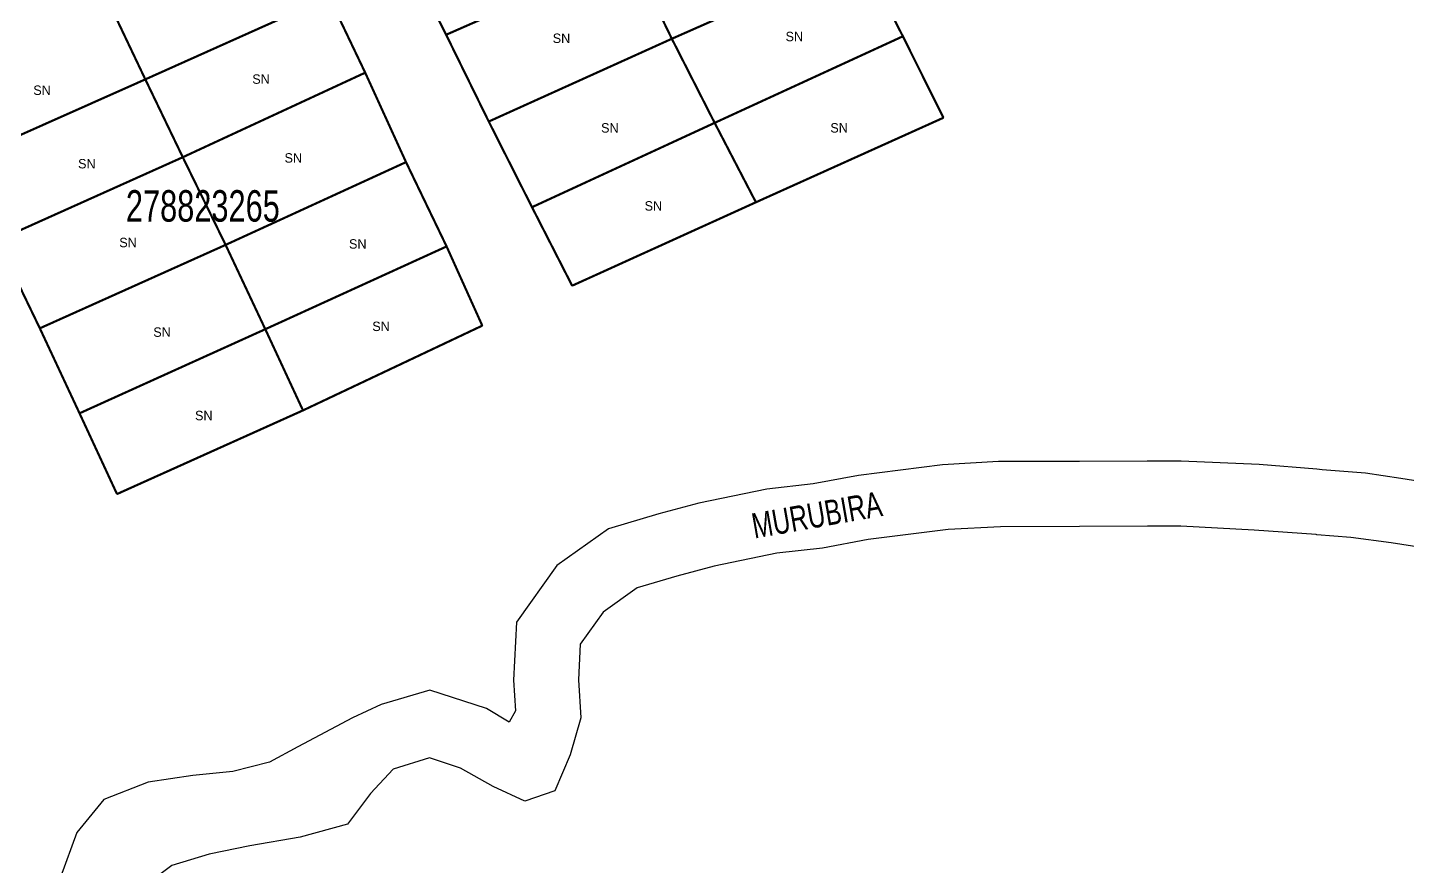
# Model space of a CAD drawing. Extents: x 205807 to 207855, y 4874692 to 4876446.
# Drawn here: x 206751.1 to 206970.5, y 4875277.3 to 4875410.6 of the extents above; entities that cross this region are included whole.
import ezdxf
from ezdxf.enums import TextEntityAlignment as Align

# ---------------------------------------------------------------- set-up
doc = ezdxf.new("R2010")
doc.units = 0
doc.header["$LTSCALE"] = 1.5
doc.header["$MEASUREMENT"] = 0
for name, color, linetype in [('CD_MALHA_LOTES', 7, 'CONTINUOUS'), ('CD_TXT_QUADRA', 7, 'CONTINUOUS'), ('HD-CURSO-PERENE', 170, 'CONTINUOUS'), ('HD-TXT-PERENE', 170, 'CONTINUOUS'), ('RU-QUADRA', 210, 'CONTINUOUS'), ('Th_NmrPort', 1, 'CONTINUOUS')]:
    doc.layers.add(name, color=color, linetype=linetype)
doc.styles.add('ARIAL', font='ARIAL.SHX')

msp = doc.modelspace()

# ---------------------------------------------------------------- linework, layer by layer
at = {"layer": 'CD_MALHA_LOTES', "linetype": 'Continuous', "const_width": 0.35, "flags": 128}
for points in [[(206817.663504, 4875409.455028), (206811.352156, 4875421.900438)], [(206817.663504, 4875409.455028), (206846.98645, 4875422.325922)], [(206853.545997, 4875408.816802), (206846.98645, 4875422.325922)], [(206853.545997, 4875408.816802), (206883.684454, 4875422.11318)], [(206883.684454, 4875422.11318), (206890.279458, 4875409.206829)], [(206769.831999, 4875402.363626), (206762.492399, 4875417.787425)], [(206769.831999, 4875402.363626), (206799.048574, 4875415.447263)], [(206799.048574, 4875415.447263), (206804.79261, 4875403.427337)], [(206824.435793, 4875395.662252), (206817.663504, 4875409.455028)], [(206824.435793, 4875395.662252), (206853.545997, 4875408.816802)], [(206860.353742, 4875395.44951), (206853.545997, 4875408.816802)], [(206860.353742, 4875395.44951), (206890.279458, 4875409.206829)], [(206890.279458, 4875409.206829), (206896.732633, 4875396.265021)], [(206775.788777, 4875389.98913), (206804.79261, 4875403.427337)], [(206804.79261, 4875403.427337), (206811.281242, 4875389.209076)], [(206740.438139, 4875389.27999), (206769.831999, 4875402.363626)], [(206775.788777, 4875389.98913), (206769.831999, 4875402.363626)], [(206831.314452, 4875382.04676), (206824.435793, 4875395.662252)], [(206831.314452, 4875382.04676), (206860.353742, 4875395.44951)], [(206866.913289, 4875382.826815), (206860.353742, 4875395.44951)], [(206896.732633, 4875396.265021), (206866.913289, 4875382.826815)], [(206746.324003, 4875376.763666), (206775.788777, 4875389.98913)], [(206782.596522, 4875376.054526), (206775.788777, 4875389.98913)], [(206782.596522, 4875376.054526), (206811.281242, 4875389.209076)], [(206811.281242, 4875389.209076), (206817.734418, 4875375.806327)], [(206837.696714, 4875369.565893), (206831.314452, 4875382.04676)], [(206866.913289, 4875382.826815), (206837.696714, 4875369.565893)], [(206753.060834, 4875362.793605), (206746.324003, 4875376.763666)], [(206753.060834, 4875362.793605), (206782.596522, 4875376.054526)], [(206788.90787, 4875362.651777), (206782.596522, 4875376.054526)], [(206788.90787, 4875362.651777), (206817.734418, 4875375.806327)], [(206817.734418, 4875375.806327), (206823.407539, 4875363.219089)], [(206759.372182, 4875349.284484), (206753.060834, 4875362.793605)], [(206759.372182, 4875349.284484), (206788.90787, 4875362.651777)], [(206794.900104, 4875349.745426), (206788.90787, 4875362.651777)], [(206823.407539, 4875363.219089), (206794.900104, 4875349.745426)], [(206765.328959, 4875336.449047), (206759.372182, 4875349.284484)], [(206794.900104, 4875349.745426), (206765.328959, 4875336.449047)]]:
    msp.add_lwpolyline(points, dxfattribs=at)
at = {"layer": 'HD-CURSO-PERENE', "linetype": 'Continuous'}
for points in [[(206956.122054, 4875340.403484, 2.396885), (206946.953201, 4875341.170155, 2.396885), (206934.550681, 4875341.677324, 2.396885), (206929.132609, 4875341.683467, 2.396885), (206918.340045, 4875341.620663, 2.396885), (206905.497758, 4875341.60972, 2.396885), (206896.593348, 4875341.112327, 2.396885), (206883.224338, 4875339.411149, 2.396885), (206875.997797, 4875338.055427, 2.396885), (206868.634965, 4875337.25228, 2.396885), (206857.856225, 4875335.02516, 2.396885), (206851.502524, 4875333.292119, 2.396885), (206843.472512, 4875330.905085, 2.396885), (206835.26431, 4875325.072608, 2.396885), (206828.846541, 4875316.090721, 2.396885), (206828.387433, 4875306.856276, 2.396885), (206828.684196, 4875302.016176, 2.396885), (206827.683563, 4875300.187899, 2.396885), (206824.07183, 4875302.366966, 2.396885), (206815.078784, 4875305.296582, 2.396885), (206807.331372, 4875303.016297, 2.396885), (206802.781502, 4875300.880323, 2.396885), (206794.064123, 4875296.271583, 2.576), (206789.570259, 4875293.813311, 2.576), (206783.763422, 4875292.330736, 2.576), (206777.398599, 4875291.689417, 2.576), (206770.298018, 4875290.632954, 2.576), (206763.21506, 4875287.896262, 2.576), (206758.928421, 4875282.649219, 2.576), (206756.329492, 4875275.563045, 2.576)], [(206977.179291, 4875337.70388, 2.396885), (206969.47018, 4875338.946933, 2.396885), (206963.829196, 4875339.762291, 2.396885), (206956.969128, 4875340.30708, 2.396885), (206956.122054, 4875340.403484, 2.396885)], [(206956.121829, 4875329.986861, 2.396885), (206955.973508, 4875329.99864, 2.396885), (206946.115397, 4875330.697603, 2.396885), (206934.460412, 4875331.322515, 2.396885), (206929.156867, 4875331.328528, 2.396885), (206918.374585, 4875331.265783, 2.396885), (206905.791149, 4875331.255061, 2.396885), (206897.46011, 4875330.789696, 2.396885), (206884.737524, 4875329.20476, 2.396885), (206877.493847, 4875327.863511, 2.396885), (206870.238206, 4875327.072057, 2.396885), (206860.254482, 4875325.009204, 2.396885), (206854.323911, 4875323.391576, 2.396885), (206848.042859, 4875321.524445, 2.396885), (206842.635439, 4875317.68211, 2.396885), (206838.977928, 4875312.5633, 2.396885), (206838.697156, 4875306.915871, 2.396885), (206839.066448, 4875300.892853, 2.396885), (206837.384467, 4875294.972122, 2.396885), (206834.927215, 4875289.30217, 2.396885), (206830.197422, 4875287.658191, 2.396885), (206825.146319, 4875289.963001, 2.396885), (206819.920717, 4875292.89276, 2.396885), (206814.994005, 4875294.497709, 2.396885), (206809.26342, 4875292.729914, 2.396885), (206805.657179, 4875288.860547, 2.396885), (206801.973443, 4875283.967588, 2.396885), (206794.475978, 4875281.91951, 2.576), (206786.465291, 4875280.537116, 2.576), (206779.983188, 4875279.204163, 2.576), (206774.038497, 4875277.420303, 2.576), (206768.783865, 4875273.472197, 2.576)], [(206975.709205, 4875327.45227, 2.396885), (206967.905224, 4875328.71062, 2.396885), (206961.530994, 4875329.524677, 2.396885), (206956.121829, 4875329.986861, 2.396885)]]:
    msp.add_polyline3d(points, dxfattribs=at)
at = {"layer": 'RU-QUADRA', "linetype": 'Continuous', "const_width": 0.18, "flags": 128}
for points in [[(206837.696714, 4875369.565893), (206831.314452, 4875382.04676), (206824.435793, 4875395.662252), (206817.663504, 4875409.455028), (206811.352156, 4875421.900438), (206803.906185, 4875437.536979), (206790.68072, 4875464.661591), (206803.799814, 4875470.689282), (206820.216409, 4875478.099797), (206834.54104, 4875484.34023), (206851.170377, 4875492.069858), (206864.005814, 4875464.129735), (206871.380872, 4875448.493195), (206877.231279, 4875435.764129), (206883.684454, 4875422.11318), (206890.279458, 4875409.206829), (206896.732633, 4875396.265021), (206866.913289, 4875382.826815)], [(206765.328959, 4875336.449047), (206759.372182, 4875349.284484), (206753.060834, 4875362.793605), (206746.324003, 4875376.763666), (206740.438139, 4875389.27999), (206732.95671, 4875404.774703), (206722.319608, 4875428.211786), (206736.786067, 4875434.664961), (206751.57164, 4875441.08268), (206765.045303, 4875447.535855), (206781.213699, 4875455.194569), (206791.886259, 4875430.76469), (206799.048574, 4875415.447263), (206804.79261, 4875403.427337), (206811.281242, 4875389.209076), (206817.734418, 4875375.806327), (206823.407539, 4875363.219089), (206794.900104, 4875349.745426)]]:
    msp.add_lwpolyline(points, close=True, dxfattribs=at)

# ---------------------------------------------------------------- texts
at = {"layer": 'CD_TXT_QUADRA', "style": 'ARIAL', "width": 0.7}
msp.add_text('278823265', height=5, dxfattribs=at).set_placement((206766.74371, 4875379.75103))
at = {"layer": 'HD-TXT-PERENE', "style": 'ARIAL', "width": 0.7}
msp.add_text('MURUBIRA', height=4, rotation=10, dxfattribs=at).set_placement((206866.673853, 4875329.362664))
at = {"layer": 'Th_NmrPort', "color": 1}
for p in [(206871.627988, 4875409.180519), (206834.606123, 4875408.895735), (206752.018885, 4875400.637011), (206786.838989, 4875402.408187), (206842.295279, 4875394.656556), (206878.747577, 4875394.656556), (206791.965093, 4875389.87771), (206759.138474, 4875388.960884), (206849.217205, 4875382.252191), (206765.688497, 4875376.430407), (206802.217302, 4875376.208098), (206805.919489, 4875363.108053), (206771.099385, 4875362.191228), (206777.736526, 4875348.932512)]:
    msp.add_text('SN', height=1.5, dxfattribs=at).set_placement(p, align=Align.MIDDLE_LEFT)

doc.saveas('drawing.dxf')
